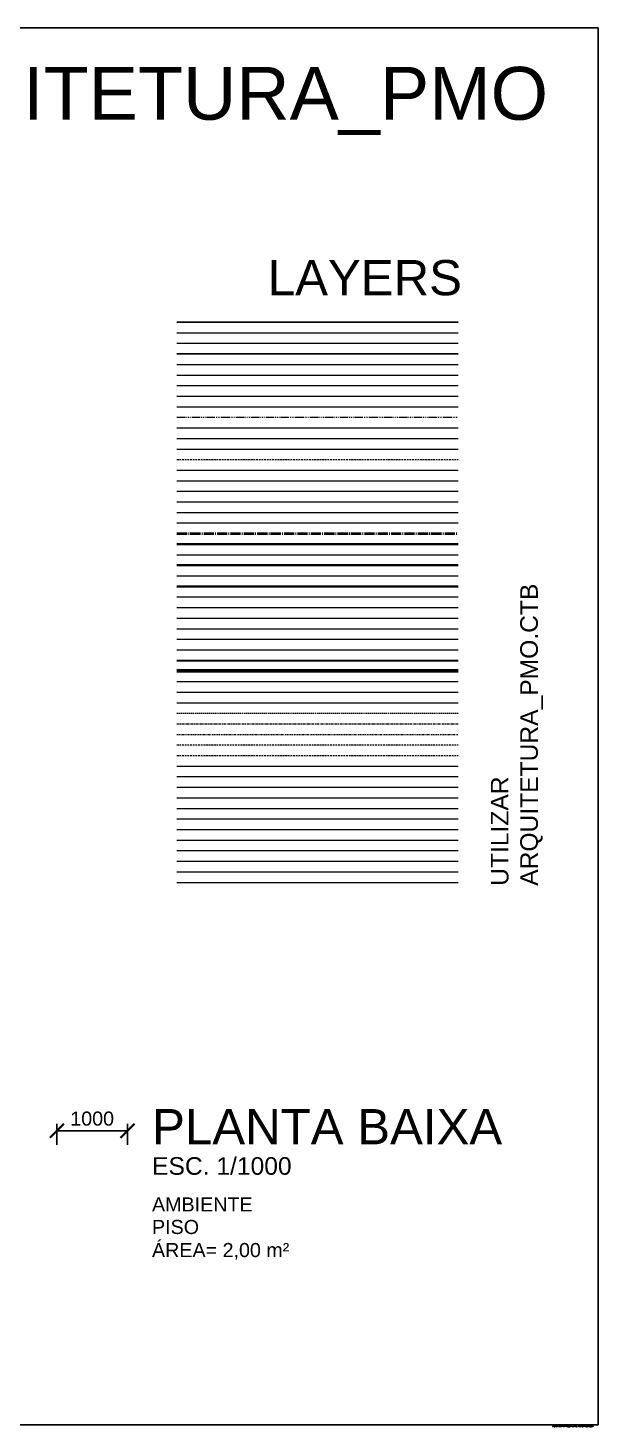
# Model space of a CAD drawing. Header units: millimetres. Extents: x 1206 to 1682, y 143 to 342.
# Drawn here: x 1351.6 to 1432.5, y 143.4 to 341.9 of the extents above; entities that cross this region are included whole.
import ezdxf

# ---------------------------------------------------------------- set-up
doc = ezdxf.new("R2010")
doc.units = ezdxf.units.MM
doc.header["$PDMODE"] = 34
doc.header["$PDSIZE"] = -5
for name, pattern in [('ACAD_ISO02W100', [15, 12, -3]), ('ACAD_ISO04W100', [30, 24, -3, 0, -3]), ('ACAD_ISO06W100', [37.5, 24, -3, 0.5, -3, 0.5, -3, 0.5, -3]), ('ACAD_ISO10W100', [18, 12, -3, 0, -3]), ('ACAD_ISO12W100', [21, 12, -3, 0, -3, 0, -3]), ('HIDDEN', [0.375, 0.25, -0.125])]:
    doc.linetypes.add(name, pattern=pattern)
doc.layers.get('0').update_dxf_attribs({"color": 1})
doc.layers.get('DEFPOINTS').update_dxf_attribs({"lineweight": 0})
for name, color, linetype, lineweight in [('AR-3D', 7, 'Continuous', 9), ('AR-ALVENARIA', 7, 'Continuous', 9), ('AR-BASE', 7, 'Continuous', 5), ('AR-CARIMBO', 7, 'Continuous', 5), ('AR-COBERTURA', 251, 'Continuous', 9), ('AR-CONCRETO', 7, 'Continuous', 15), ('AR-CONSTRUIR', 16, 'Continuous', 9), ('AR-CORTE', 96, 'ACAD_ISO06W100', 5), ('AR-COTA', 1, 'Continuous', 5), ('AR-DEMOLIR', 52, 'Continuous', 9), ('AR-DIVISÓRIA', 7, 'Continuous', 5), ('AR-EIXO', 93, 'HIDDEN', 15), ('AR-EQ. HIDRÁULICO', 251, 'Continuous', 5), ('AR-EQUIPAMENTO', 251, 'Continuous', 5), ('AR-ESQUADRIA', 4, 'Continuous', 5), ('AR-ESTRUTURA-METÁLICA', 176, 'Continuous', 13), ('AR-FORRO', 181, 'Continuous', 9), ('AR-HACHURA', 252, 'Continuous', 5), ('AR-LINHA EIXO', 70, 'ACAD_ISO04W100', 40), ('AR-MIOLO-ALVENARIA', 252, 'Continuous', 35), ('AR-MIOLO-BASE', 253, 'Continuous', 18), ('AR-MIOLO-CONCRETO', 250, 'Continuous', 35), ('AR-MIOLO-DIVISÓRIA', 181, 'Continuous', 13), ('AR-MIOLO-PILAR', 40, 'Continuous', 35), ('AR-MÓVEIS', 250, 'Continuous', 0), ('AR-PEITORIL', 250, 'Continuous', 5), ('AR-PENA_005', 12, 'Continuous', 5), ('AR-PENA_010', 10, 'Continuous', 9), ('AR-PENA_015', 20, 'Continuous', 15), ('AR-PENA_020', 40, 'Continuous', 20), ('AR-PENA_030', 60, 'Continuous', 30), ('AR-PENA_050', 140, 'Continuous', 50), ('AR-PILAR', 7, 'Continuous', 13), ('AR-PISO', 252, 'Continuous', 5), ('AR-PORTA', 250, 'Continuous', 20), ('AR-PROJEÇÂO_além do desenho', 30, 'ACAD_ISO02W100', 9), ('AR-PROJEÇÂO_PAV. SUPERIOR', 30, 'ACAD_ISO12W100', 20), ('AR-PROJEÇÃO_EIXO', 30, 'ACAD_ISO10W100', 20), ('AR-PROJEÇÕES', 250, 'HIDDEN', 13), ('AR-PROJEÇÕES ABERTURAS', 46, 'HIDDEN', 5), ('AR-SÍMBOLOS', 96, 'Continuous', 20), ('AR-TOPOGRAFIA', 27, 'Continuous', 13), ('AR-TXT', 174, 'Continuous', 0), ('AR-TXT-AMBIENTE', 174, 'Continuous', 0), ('AR-TXT-ESPECIFICAÇÕES', 174, 'Continuous', 0), ('AR-TXT-ÁREA', 7, 'Continuous', 0), ('AR-VEGETAÇÃO', 94, 'Continuous', 0), ('AR-VISTA-01', 36, 'Continuous', 15), ('AR-VISTA-02', 34, 'Continuous', 9), ('AR-VISTA-03', 32, 'Continuous', 5)]:
    doc.layers.add(name, color=color, linetype=linetype, lineweight=lineweight)
doc.layers.add('AR-VIEW', color=255, linetype='Continuous', lineweight=0, plot=False)
doc.layers.add('AR-ÁREAS', color=2, linetype='Continuous', plot=False)
doc.styles.add('1000_COTAS', font='arial.ttf', dxfattribs={"height": 2})
doc.styles.add('1000_TXT 1', font='arial.ttf', dxfattribs={"height": 5})
doc.styles.add('1000_TXT 2', font='arial.ttf', dxfattribs={"height": 2.5})
doc.styles.add('1000_TXT 3', font='arial.ttf', dxfattribs={"height": 2})
doc.styles.add('100_TXT_ESQUADRIA', font='romans.shx', dxfattribs={"height": 0.12})
doc.dimstyles.new('1000', dxfattribs={"dimscale": 100, "dimtxt": 2, "dimasz": 0.02, "dimexe": 0.02, "dimexo": 0.0002, "dimgap": 0.007, "dimtad": 1, "dimdec": 0, "dimlfac": 100, "dimzin": 0, "dimdsep": 46, "dimtxsty": '1000_COTAS', "dimblk": 'ARCHTICK', "dimcen": 0.018, "dimclrd": 256, "dimclre": 256, "dimclrt": 7, "dimaunit": 1, "dimadec": 0, "dimazin": 0, "dimtfac": 0.05, "dimtdec": 0, "dimtix": 1, "dimtofl": 0, "dimtmove": 2, "dimatfit": 3, "dimldrblk": 'ARCHTICK', "dimfxl": 1, "dimtvp": 0.75, "dimtolj": 1, "dimtzin": 0, "dimarcsym": 0})

# ---------------------------------------------------------------- blocks, each defined once
blk = doc.blocks.new('_ArchTick')
at = {"color": 0, "linetype": 'ByBlock', "const_width": 0.15}
blk.add_lwpolyline([(-0.5, -0.5), (0.5, 0.5)], dxfattribs=at)
blk = doc.blocks.new('*D35')
at = {"layer": 'AR-COTA', "lineweight": -2, "transparency": 16777216}
for p, q in [((1355.74, 186.38), (1355.74, 183.41)), ((1355.74, 185.41), (1365.74, 185.41)), ((1365.74, 186.38), (1365.74, 183.41))]:
    blk.add_line(p, q, dxfattribs=at)
at = {"layer": 'DEFPOINTS', "color": 0, "transparency": 16777216}
for p in [(1355.74, 186.4), (1365.74, 186.4), (1365.74, 185.41)]:
    blk.add_point(p, dxfattribs=at)
at = {"layer": 'AR-COTA', "lineweight": -2, "transparency": 16777216, "xscale": 2, "yscale": 2, "zscale": 2, "rotation": 180}
blk.add_blockref('_ArchTick', (1355.74, 185.41), dxfattribs=at)
at = {"layer": 'AR-COTA', "lineweight": -2, "transparency": 16777216, "xscale": 2, "yscale": 2, "zscale": 2}
blk.add_blockref('_ArchTick', (1365.74, 185.41), dxfattribs=at)
at = {"layer": 'AR-COTA', "color": 7, "transparency": 16777216, "insert": (1360.74, 187.13), "char_height": 2, "attachment_point": 5, "style": '1000_COTAS'}
blk.add_mtext('\\A1;1000', dxfattribs=at)

msp = doc.modelspace()

# ---------------------------------------------------------------- linework, layer by layer
msp.add_line((1372.7709, 300.1674), (1412.6633, 300.1674))
msp.add_lwpolyline([(1205.6257, 341.9173), (1432.5325, 341.9173), (1432.5325, 143.7034), (1205.6257, 143.7034)], close=True)
at = {"layer": 'AR-3D'}
msp.add_line((1372.7709, 298.6674), (1412.6633, 298.6674), dxfattribs=at)
at = {"layer": 'AR-ALVENARIA'}
msp.add_line((1372.7709, 297.1674), (1412.6633, 297.1674), dxfattribs=at)
at = {"layer": 'AR-BASE'}
msp.add_line((1372.7709, 294.1674), (1412.6633, 294.1674), dxfattribs=at)
at = {"layer": 'AR-CARIMBO'}
msp.add_line((1372.7709, 292.6674), (1412.6633, 292.6674), dxfattribs=at)
at = {"layer": 'AR-COBERTURA'}
msp.add_line((1372.7709, 291.1674), (1412.6633, 291.1674), dxfattribs=at)
at = {"layer": 'AR-CONCRETO'}
msp.add_line((1372.7709, 289.6674), (1412.6633, 289.6674), dxfattribs=at)
at = {"layer": 'AR-CONSTRUIR'}
msp.add_line((1372.7709, 288.1674), (1412.6633, 288.1674), dxfattribs=at)
at = {"layer": 'AR-CORTE', "ltscale": 0.05}
msp.add_line((1372.7709, 286.6674), (1412.6633, 286.6674), dxfattribs=at)
at = {"layer": 'AR-COTA'}
msp.add_line((1372.7709, 285.1674), (1412.6633, 285.1674), dxfattribs=at)
at = {"layer": 'AR-DEMOLIR'}
msp.add_line((1372.7709, 283.6674), (1412.6633, 283.6674), dxfattribs=at)
at = {"layer": 'AR-DIVISÓRIA'}
msp.add_line((1372.7709, 282.1674), (1412.6633, 282.1674), dxfattribs=at)
at = {"layer": 'AR-EIXO'}
msp.add_line((1372.7709, 280.6674), (1412.6633, 280.6674), dxfattribs=at)
at = {"layer": 'AR-EQ. HIDRÁULICO'}
msp.add_line((1372.7709, 279.1674), (1412.6633, 279.1674), dxfattribs=at)
at = {"layer": 'AR-EQUIPAMENTO'}
msp.add_line((1372.7709, 277.6674), (1412.6633, 277.6674), dxfattribs=at)
at = {"layer": 'AR-ESQUADRIA'}
msp.add_line((1372.7709, 276.1674), (1412.6633, 276.1674), dxfattribs=at)
at = {"layer": 'AR-ESTRUTURA-METÁLICA'}
msp.add_line((1372.7709, 274.6674), (1412.6633, 274.6674), dxfattribs=at)
at = {"layer": 'AR-FORRO'}
msp.add_line((1372.7709, 273.1674), (1412.6633, 273.1674), dxfattribs=at)
at = {"layer": 'AR-HACHURA'}
msp.add_line((1372.7709, 271.6674), (1412.6633, 271.6674), dxfattribs=at)
at = {"layer": 'AR-LINHA EIXO', "ltscale": 0.06}
msp.add_line((1372.7709, 270.1674), (1412.6633, 270.1674), dxfattribs=at)
at = {"layer": 'AR-MIOLO-ALVENARIA'}
msp.add_line((1372.7709, 268.6674), (1412.6633, 268.6674), dxfattribs=at)
at = {"layer": 'AR-MIOLO-BASE'}
msp.add_line((1372.7709, 267.1674), (1412.6633, 267.1674), dxfattribs=at)
at = {"layer": 'AR-MIOLO-CONCRETO'}
msp.add_line((1372.7709, 265.6674), (1412.6633, 265.6674), dxfattribs=at)
at = {"layer": 'AR-MIOLO-DIVISÓRIA'}
msp.add_line((1372.7709, 264.1674), (1412.6633, 264.1674), dxfattribs=at)
at = {"layer": 'AR-MIOLO-PILAR'}
msp.add_line((1372.7709, 262.6674), (1412.6633, 262.6674), dxfattribs=at)
at = {"layer": 'AR-MÓVEIS'}
msp.add_line((1372.7709, 261.1674), (1412.6633, 261.1674), dxfattribs=at)
at = {"layer": 'AR-PEITORIL'}
msp.add_line((1372.7709, 259.6674), (1412.6633, 259.6674), dxfattribs=at)
at = {"layer": 'AR-PENA_005'}
msp.add_line((1372.7709, 258.1674), (1412.6633, 258.1674), dxfattribs=at)
at = {"layer": 'AR-PENA_010'}
msp.add_line((1372.7709, 256.6674), (1412.6633, 256.6674), dxfattribs=at)
at = {"layer": 'AR-PENA_015'}
msp.add_line((1372.7709, 255.1674), (1412.6633, 255.1674), dxfattribs=at)
at = {"layer": 'AR-PENA_020'}
msp.add_line((1372.7709, 253.6674), (1412.6633, 253.6674), dxfattribs=at)
at = {"layer": 'AR-PENA_030'}
msp.add_line((1372.7709, 252.1674), (1412.6633, 252.1674), dxfattribs=at)
at = {"layer": 'AR-PENA_050'}
msp.add_line((1372.7709, 250.6674), (1412.6633, 250.6674), dxfattribs=at)
at = {"layer": 'AR-PILAR'}
msp.add_line((1372.7709, 249.1674), (1412.6633, 249.1674), dxfattribs=at)
at = {"layer": 'AR-PISO'}
msp.add_line((1372.7709, 247.6674), (1412.6633, 247.6674), dxfattribs=at)
at = {"layer": 'AR-PORTA'}
msp.add_line((1372.7709, 246.1674), (1412.6633, 246.1674), dxfattribs=at)
at = {"layer": 'AR-PROJEÇÂO_além do desenho', "ltscale": 0.015}
msp.add_line((1372.7709, 244.6674), (1412.6633, 244.6674), dxfattribs=at)
at = {"layer": 'AR-PROJEÇÂO_PAV. SUPERIOR', "ltscale": 0.02}
msp.add_line((1372.7709, 241.6674), (1412.6633, 241.6674), dxfattribs=at)
at = {"layer": 'AR-PROJEÇÃO_EIXO', "ltscale": 0.03}
msp.add_line((1372.7709, 243.1674), (1412.6633, 243.1674), dxfattribs=at)
at = {"layer": 'AR-PROJEÇÕES'}
msp.add_line((1372.7709, 240.1674), (1412.6633, 240.1674), dxfattribs=at)
at = {"layer": 'AR-PROJEÇÕES ABERTURAS'}
msp.add_line((1372.7709, 238.6674), (1412.6633, 238.6674), dxfattribs=at)
at = {"layer": 'AR-SÍMBOLOS'}
msp.add_line((1372.7709, 237.1674), (1412.6633, 237.1674), dxfattribs=at)
at = {"layer": 'AR-TOPOGRAFIA'}
msp.add_line((1372.7709, 235.6674), (1412.6633, 235.6674), dxfattribs=at)
at = {"layer": 'AR-TXT'}
msp.add_line((1372.7709, 234.1674), (1412.6633, 234.1674), dxfattribs=at)
at = {"layer": 'AR-TXT-AMBIENTE'}
msp.add_line((1372.7709, 232.6674), (1412.6633, 232.6674), dxfattribs=at)
at = {"layer": 'AR-TXT-ESPECIFICAÇÕES'}
msp.add_line((1372.7709, 229.6674), (1412.6633, 229.6674), dxfattribs=at)
at = {"layer": 'AR-TXT-ÁREA'}
msp.add_line((1372.7709, 231.1674), (1412.6633, 231.1674), dxfattribs=at)
at = {"layer": 'AR-VEGETAÇÃO'}
msp.add_line((1372.7709, 228.1674), (1412.6633, 228.1674), dxfattribs=at)
at = {"layer": 'AR-VIEW'}
msp.add_line((1372.7709, 226.6674), (1412.6633, 226.6674), dxfattribs=at)
at = {"layer": 'AR-VISTA-01'}
msp.add_line((1372.7709, 225.1674), (1412.6633, 225.1674), dxfattribs=at)
at = {"layer": 'AR-VISTA-02'}
msp.add_line((1372.7709, 223.6674), (1412.6633, 223.6674), dxfattribs=at)
at = {"layer": 'AR-VISTA-03'}
msp.add_line((1372.7709, 222.1674), (1412.6633, 222.1674), dxfattribs=at)
at = {"layer": 'AR-ÁREAS'}
msp.add_line((1372.7709, 295.6674), (1412.6633, 295.6674), dxfattribs=at)
at = {"layer": 'DEFPOINTS'}
msp.add_line((1372.7709, 220.6674), (1412.6633, 220.6674), dxfattribs=at)

# ---------------------------------------------------------------- texts
at = {"layer": 'AR-TXT', "attachment_point": 1, "style": '1000_TXT 1'}
for s, insert, char_height, width in [('ARQUITETURA_PMO', (1320.6721, 336.3947), 7.5, 76.21389), ('LAYERS', (1385.6631, 308.9872), 5, 50.80926), ('PLANTA BAIXA', (1369.248, 188.4937), 5, 50.80926)]:
    msp.add_mtext(s, dxfattribs=dict(at, insert=insert, char_height=char_height, width=width))
at = {"layer": 'AR-TXT-AMBIENTE', "insert": (1369.2343, 175.964), "char_height": 2, "attachment_point": 1, "style": '1000_TXT 3'}
msp.add_mtext_dynamic_manual_height_columns('AMBIENTE', width=25.885195, gutter_width=10, heights=[0], dxfattribs=at)
at = {"layer": 'AR-TXT-ESPECIFICAÇÕES', "style": '100_TXT_ESQUADRIA'}
msp.add_text('ARQUITETO JONATHAN MARQUES / E-MAIL: JMARQUES.ARQ@GMAIL.COM', height=0.12, dxfattribs=at).set_placement((1426.063, 143.4117))
at = {"layer": 'AR-TXT-ESPECIFICAÇÕES', "insert": (1417.3256, 220.1809), "char_height": 2.5, "attachment_point": 1, "rotation": 90, "style": '1000_TXT 2'}
msp.add_mtext_dynamic_manual_height_columns('UTILIZAR ARQUITETURA_PMO.CTB', width=36.86814, gutter_width=10, heights=[0], dxfattribs=at)
at = {"layer": 'AR-TXT-ESPECIFICAÇÕES', "attachment_point": 1}
for s, width, insert, char_height, style in [('ESC. 1/1000', 20.952266, (1369.248, 181.6662), 2.5, '1000_TXT 2'), ('PISO', 25.885195, (1369.2343, 172.7614), 2, '1000_TXT 3')]:
    msp.add_mtext_dynamic_manual_height_columns(s, width=width, gutter_width=10, heights=[0], dxfattribs=dict(at, insert=insert, char_height=char_height, style=style))
at = {"layer": 'AR-TXT-ÁREA', "insert": (1369.2343, 169.4859), "char_height": 2, "attachment_point": 1, "style": '1000_TXT 3'}
msp.add_mtext_dynamic_manual_height_columns('ÁREA= 2,00 m²', width=25.885195, gutter_width=10, heights=[0], dxfattribs=at)

# ---------------------------------------------------------------- dimensions: what is measured, and where the dimension line sits
at = {"layer": 'AR-COTA'}
dim = msp.add_linear_dim(base=(1365.7401, 185.4076), p1=(1355.7415, 186.3978), p2=(1365.7401, 186.3978), dimstyle='1000', dxfattribs=at)
dim.commit()
dim.dimension.update_dxf_attribs({"geometry": '*D35', "text_midpoint": (1360.7408, 187.1287)})

doc.saveas('drawing.dxf')
